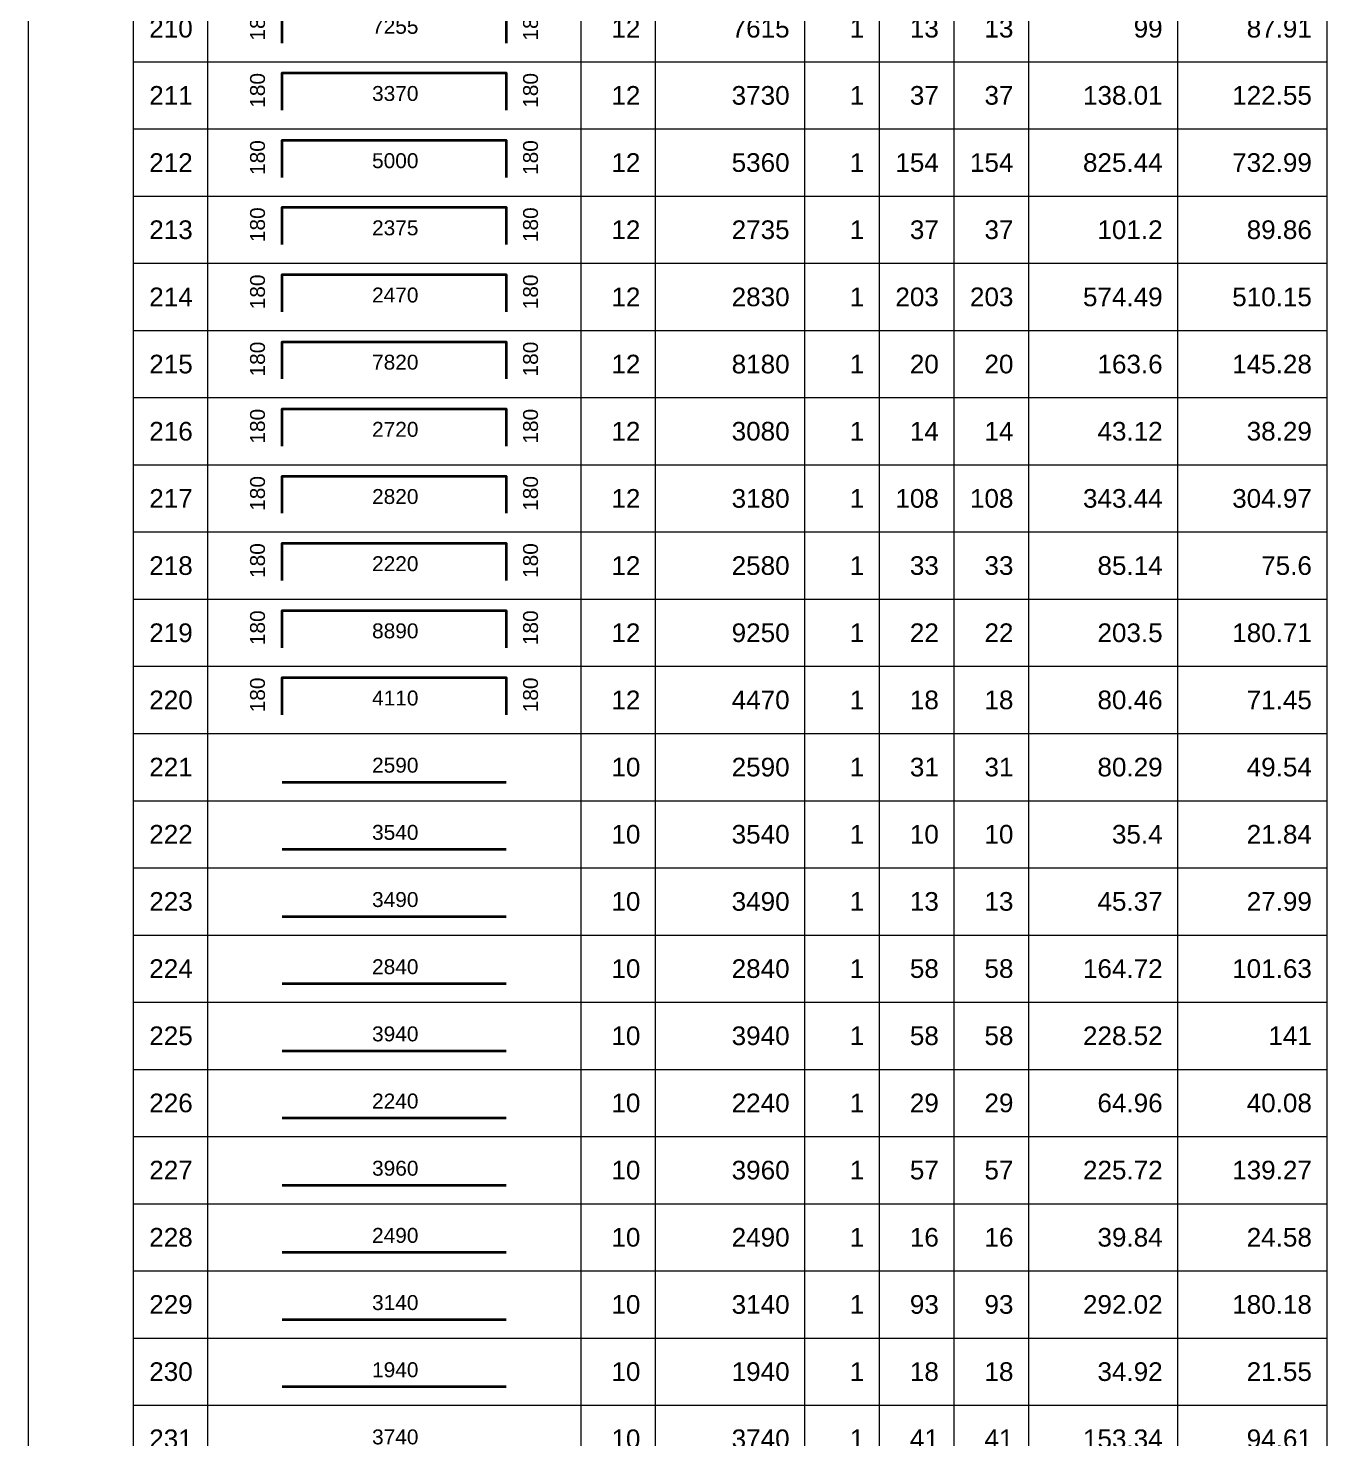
# Model space of a CAD drawing. Header units: millimetres. Extents: x -247377 to 927516, y -864259 to 155594.
# Drawn here: x 636100 to 653505, y -769309 to -750409 of the extents above; entities that cross this region are included whole.
import ezdxf
from ezdxf.enums import TextEntityAlignment as Align

# ---------------------------------------------------------------- set-up
doc = ezdxf.new("R2010")
doc.units = ezdxf.units.MM
doc.header["$MEASUREMENT"] = 0
for name, color, linetype, lineweight in [('NDC_FRAME', 7, 'Continuous', 20), ('NDC_S_REBAR', 4, 'Continuous', 35), ('NDC_S_VN TEXT', 7, 'Continuous', 20), ('NDC_Table', 3, 'Continuous', 20)]:
    doc.layers.add(name, color=color, linetype=linetype, lineweight=lineweight)
doc.styles.add('ARIAL', font='arial.ttf', dxfattribs={"width": 0.8})

# ---------------------------------------------------------------- blocks, each defined once
blk = doc.blocks.new('dang04')
at = {"layer": 'NDC_S_REBAR'}
blk.add_lwpolyline([(3405, -650), (3405, -150), (6405, -150), (6405, -650)], dxfattribs=at)
at = {"layer": 'NDC_Table'}
for p, q in [((0, 0), (0, -900)), ((1405, 0), (1405, -900)), ((2405, 0), (2405, -900)), ((7405, 0), (7405, -900)), ((8405, 0), (8405, -900)), ((10405, 0), (10405, -900)), ((11405, 0), (11405, -900)), ((12405, 0), (12405, -900)), ((13405, 0), (13405, -900)), ((15405, 0), (15405, -900)), ((17405, 0), (17405, -900)), ((1405, -900), (17405, -900))]:
    blk.add_line(p, q, dxfattribs=at)
at = {"layer": 'NDC_S_VN TEXT', "style": 'ARIAL'}
for p in [(3073, -150), (6733, -150)]:
    blk.add_attdef('D03', text='', height=200, rotation=90, dxfattribs=at).set_placement(p, align=Align.MIDDLE_RIGHT)
for p in [(2205, -450), (8205, -450), (10205, -450), (11205, -450), (12205, -450), (13205, -450), (15205, -450), (17205, -450)]:
    blk.add_attdef('D03', text='', height=250, dxfattribs=at).set_placement(p, align=Align.MIDDLE_RIGHT)
blk.add_attdef('D03', text='', height=200, dxfattribs=at).set_placement((4920, -425), align=Align.MIDDLE_CENTER)
blk = doc.blocks.new('dang01')
at = {"layer": 'NDC_S_REBAR'}
blk.add_line((3405, -650), (6405, -650), dxfattribs=at)
at = {"layer": 'NDC_Table'}
for p, q in [((0, 0), (0, -900)), ((1405, 0), (1405, -900)), ((2405, 0), (2405, -900)), ((7405, 0), (7405, -900)), ((8405, 0), (8405, -900)), ((10405, 0), (10405, -900)), ((11405, 0), (11405, -900)), ((12405, 0), (12405, -900)), ((13405, 0), (13405, -900)), ((15405, 0), (15405, -900)), ((17405, 0), (17405, -900)), ((1405, -900), (17405, -900))]:
    blk.add_line(p, q, dxfattribs=at)
at = {"layer": 'NDC_S_VN TEXT', "style": 'ARIAL'}
for p in [(2205, -450), (8205, -450), (10205, -450), (11205, -450), (12205, -450), (13205, -450), (15205, -450), (17205, -450)]:
    blk.add_attdef('D03', text='', height=250, dxfattribs=at).set_placement(p, align=Align.MIDDLE_RIGHT)
blk.add_attdef('00000000', text='', height=200, dxfattribs=at).set_placement((4920, -425), align=Align.MIDDLE_CENTER)

msp = doc.modelspace()

# ---------------------------------------------------------------- block references
at = {"layer": 'NDC_FRAME'}
ref = msp.add_blockref('dang04', (636100.2, -749959.1), dxfattribs=at)
ref.add_attrib('D03', '210', dxfattribs={"layer": 'NDC_S_VN TEXT', "height": 250, "style": 'ARIAL'}).set_placement((638305.5, -750409.1), align=Align.MIDDLE_RIGHT)
ref.add_attrib('D03', '180', dxfattribs={"layer": 'NDC_S_VN TEXT', "height": 200, "rotation": 90, "style": 'ARIAL'}).set_placement((639173.5, -750109.1), align=Align.MIDDLE_RIGHT)
ref.add_attrib('D03', '7255', dxfattribs={"layer": 'NDC_S_VN TEXT', "height": 200, "style": 'ARIAL'}).set_placement((641019.8, -750383.8), align=Align.MIDDLE_CENTER)
ref.add_attrib('D03', '180', dxfattribs={"layer": 'NDC_S_VN TEXT', "height": 200, "rotation": 90, "style": 'ARIAL'}).set_placement((642832.7, -750109.1), align=Align.MIDDLE_RIGHT)
ref.add_attrib('D03', '12', dxfattribs={"layer": 'NDC_S_VN TEXT', "height": 250, "style": 'ARIAL'}).set_placement((644305.5, -750409.1), align=Align.MIDDLE_RIGHT)
ref.add_attrib('D03', '7615', dxfattribs={"layer": 'NDC_S_VN TEXT', "height": 250, "style": 'ARIAL'}).set_placement((646305.5, -750409.1), align=Align.MIDDLE_RIGHT)
ref.add_attrib('D03', '1', dxfattribs={"layer": 'NDC_S_VN TEXT', "height": 250, "style": 'ARIAL'}).set_placement((647305.5, -750409.1), align=Align.MIDDLE_RIGHT)
ref.add_attrib('D03', '13', dxfattribs={"layer": 'NDC_S_VN TEXT', "height": 250, "style": 'ARIAL'}).set_placement((648305.5, -750409.1), align=Align.MIDDLE_RIGHT)
ref.add_attrib('D03', '13', dxfattribs={"layer": 'NDC_S_VN TEXT', "height": 250, "style": 'ARIAL'}).set_placement((649305.5, -750408.8), align=Align.MIDDLE_RIGHT)
ref.add_attrib('D03', '99', dxfattribs={"layer": 'NDC_S_VN TEXT', "height": 250, "style": 'ARIAL'}).set_placement((651305.5, -750409.1), align=Align.MIDDLE_RIGHT)
ref.add_attrib('D03', '87.91', dxfattribs={"layer": 'NDC_S_VN TEXT', "height": 250, "style": 'ARIAL'}).set_placement((653305.5, -750409.1), align=Align.MIDDLE_RIGHT)
ref = msp.add_blockref('dang04', (636100.2, -750859.1), dxfattribs=at)
ref.add_attrib('D03', '211', dxfattribs={"layer": 'NDC_S_VN TEXT', "height": 250, "style": 'ARIAL'}).set_placement((638305.5, -751309.1), align=Align.MIDDLE_RIGHT)
ref.add_attrib('D03', '180', dxfattribs={"layer": 'NDC_S_VN TEXT', "height": 200, "rotation": 90, "style": 'ARIAL'}).set_placement((639173.5, -751009.1), align=Align.MIDDLE_RIGHT)
ref.add_attrib('D03', '3370', dxfattribs={"layer": 'NDC_S_VN TEXT', "height": 200, "style": 'ARIAL'}).set_placement((641019.8, -751283.8), align=Align.MIDDLE_CENTER)
ref.add_attrib('D03', '180', dxfattribs={"layer": 'NDC_S_VN TEXT', "height": 200, "rotation": 90, "style": 'ARIAL'}).set_placement((642832.7, -751009.1), align=Align.MIDDLE_RIGHT)
ref.add_attrib('D03', '12', dxfattribs={"layer": 'NDC_S_VN TEXT', "height": 250, "style": 'ARIAL'}).set_placement((644305.5, -751309.1), align=Align.MIDDLE_RIGHT)
ref.add_attrib('D03', '3730', dxfattribs={"layer": 'NDC_S_VN TEXT', "height": 250, "style": 'ARIAL'}).set_placement((646305.5, -751309.1), align=Align.MIDDLE_RIGHT)
ref.add_attrib('D03', '1', dxfattribs={"layer": 'NDC_S_VN TEXT', "height": 250, "style": 'ARIAL'}).set_placement((647305.5, -751309.1), align=Align.MIDDLE_RIGHT)
ref.add_attrib('D03', '37', dxfattribs={"layer": 'NDC_S_VN TEXT', "height": 250, "style": 'ARIAL'}).set_placement((648305.5, -751309.1), align=Align.MIDDLE_RIGHT)
ref.add_attrib('D03', '37', dxfattribs={"layer": 'NDC_S_VN TEXT', "height": 250, "style": 'ARIAL'}).set_placement((649305.5, -751308.8), align=Align.MIDDLE_RIGHT)
ref.add_attrib('D03', '138.01', dxfattribs={"layer": 'NDC_S_VN TEXT', "height": 250, "style": 'ARIAL'}).set_placement((651305.5, -751309.1), align=Align.MIDDLE_RIGHT)
ref.add_attrib('D03', '122.55', dxfattribs={"layer": 'NDC_S_VN TEXT', "height": 250, "style": 'ARIAL'}).set_placement((653305.5, -751309.1), align=Align.MIDDLE_RIGHT)
ref = msp.add_blockref('dang04', (636100.2, -751759.1), dxfattribs=at)
ref.add_attrib('D03', '212', dxfattribs={"layer": 'NDC_S_VN TEXT', "height": 250, "style": 'ARIAL'}).set_placement((638305.5, -752209.1), align=Align.MIDDLE_RIGHT)
ref.add_attrib('D03', '180', dxfattribs={"layer": 'NDC_S_VN TEXT', "height": 200, "rotation": 90, "style": 'ARIAL'}).set_placement((639173.5, -751909.1), align=Align.MIDDLE_RIGHT)
ref.add_attrib('D03', '5000', dxfattribs={"layer": 'NDC_S_VN TEXT', "height": 200, "style": 'ARIAL'}).set_placement((641019.8, -752183.8), align=Align.MIDDLE_CENTER)
ref.add_attrib('D03', '180', dxfattribs={"layer": 'NDC_S_VN TEXT', "height": 200, "rotation": 90, "style": 'ARIAL'}).set_placement((642832.7, -751909.1), align=Align.MIDDLE_RIGHT)
ref.add_attrib('D03', '12', dxfattribs={"layer": 'NDC_S_VN TEXT', "height": 250, "style": 'ARIAL'}).set_placement((644305.5, -752209.1), align=Align.MIDDLE_RIGHT)
ref.add_attrib('D03', '5360', dxfattribs={"layer": 'NDC_S_VN TEXT', "height": 250, "style": 'ARIAL'}).set_placement((646305.5, -752209.1), align=Align.MIDDLE_RIGHT)
ref.add_attrib('D03', '1', dxfattribs={"layer": 'NDC_S_VN TEXT', "height": 250, "style": 'ARIAL'}).set_placement((647305.5, -752209.1), align=Align.MIDDLE_RIGHT)
ref.add_attrib('D03', '154', dxfattribs={"layer": 'NDC_S_VN TEXT', "height": 250, "style": 'ARIAL'}).set_placement((648305.5, -752209.1), align=Align.MIDDLE_RIGHT)
ref.add_attrib('D03', '154', dxfattribs={"layer": 'NDC_S_VN TEXT', "height": 250, "style": 'ARIAL'}).set_placement((649305.5, -752208.8), align=Align.MIDDLE_RIGHT)
ref.add_attrib('D03', '825.44', dxfattribs={"layer": 'NDC_S_VN TEXT', "height": 250, "style": 'ARIAL'}).set_placement((651305.5, -752209.1), align=Align.MIDDLE_RIGHT)
ref.add_attrib('D03', '732.99', dxfattribs={"layer": 'NDC_S_VN TEXT', "height": 250, "style": 'ARIAL'}).set_placement((653305.5, -752209.1), align=Align.MIDDLE_RIGHT)
ref = msp.add_blockref('dang04', (636100.2, -752659.1), dxfattribs=at)
ref.add_attrib('D03', '213', dxfattribs={"layer": 'NDC_S_VN TEXT', "height": 250, "style": 'ARIAL'}).set_placement((638305.5, -753109.1), align=Align.MIDDLE_RIGHT)
ref.add_attrib('D03', '180', dxfattribs={"layer": 'NDC_S_VN TEXT', "height": 200, "rotation": 90, "style": 'ARIAL'}).set_placement((639173.5, -752809.1), align=Align.MIDDLE_RIGHT)
ref.add_attrib('D03', '2375', dxfattribs={"layer": 'NDC_S_VN TEXT', "height": 200, "style": 'ARIAL'}).set_placement((641019.8, -753083.8), align=Align.MIDDLE_CENTER)
ref.add_attrib('D03', '180', dxfattribs={"layer": 'NDC_S_VN TEXT', "height": 200, "rotation": 90, "style": 'ARIAL'}).set_placement((642832.7, -752809.1), align=Align.MIDDLE_RIGHT)
ref.add_attrib('D03', '12', dxfattribs={"layer": 'NDC_S_VN TEXT', "height": 250, "style": 'ARIAL'}).set_placement((644305.5, -753109.1), align=Align.MIDDLE_RIGHT)
ref.add_attrib('D03', '2735', dxfattribs={"layer": 'NDC_S_VN TEXT', "height": 250, "style": 'ARIAL'}).set_placement((646305.5, -753109.1), align=Align.MIDDLE_RIGHT)
ref.add_attrib('D03', '1', dxfattribs={"layer": 'NDC_S_VN TEXT', "height": 250, "style": 'ARIAL'}).set_placement((647305.5, -753109.1), align=Align.MIDDLE_RIGHT)
ref.add_attrib('D03', '37', dxfattribs={"layer": 'NDC_S_VN TEXT', "height": 250, "style": 'ARIAL'}).set_placement((648305.5, -753109.1), align=Align.MIDDLE_RIGHT)
ref.add_attrib('D03', '37', dxfattribs={"layer": 'NDC_S_VN TEXT', "height": 250, "style": 'ARIAL'}).set_placement((649305.5, -753108.8), align=Align.MIDDLE_RIGHT)
ref.add_attrib('D03', '101.2', dxfattribs={"layer": 'NDC_S_VN TEXT', "height": 250, "style": 'ARIAL'}).set_placement((651305.5, -753109.1), align=Align.MIDDLE_RIGHT)
ref.add_attrib('D03', '89.86', dxfattribs={"layer": 'NDC_S_VN TEXT', "height": 250, "style": 'ARIAL'}).set_placement((653305.5, -753109.1), align=Align.MIDDLE_RIGHT)
ref = msp.add_blockref('dang04', (636100.2, -753559.1), dxfattribs=at)
ref.add_attrib('D03', '214', dxfattribs={"layer": 'NDC_S_VN TEXT', "height": 250, "style": 'ARIAL'}).set_placement((638305.5, -754009.1), align=Align.MIDDLE_RIGHT)
ref.add_attrib('D03', '180', dxfattribs={"layer": 'NDC_S_VN TEXT', "height": 200, "rotation": 90, "style": 'ARIAL'}).set_placement((639173.5, -753709.1), align=Align.MIDDLE_RIGHT)
ref.add_attrib('D03', '2470', dxfattribs={"layer": 'NDC_S_VN TEXT', "height": 200, "style": 'ARIAL'}).set_placement((641019.8, -753983.8), align=Align.MIDDLE_CENTER)
ref.add_attrib('D03', '180', dxfattribs={"layer": 'NDC_S_VN TEXT', "height": 200, "rotation": 90, "style": 'ARIAL'}).set_placement((642832.7, -753709.1), align=Align.MIDDLE_RIGHT)
ref.add_attrib('D03', '12', dxfattribs={"layer": 'NDC_S_VN TEXT', "height": 250, "style": 'ARIAL'}).set_placement((644305.5, -754009.1), align=Align.MIDDLE_RIGHT)
ref.add_attrib('D03', '2830', dxfattribs={"layer": 'NDC_S_VN TEXT', "height": 250, "style": 'ARIAL'}).set_placement((646305.5, -754009.1), align=Align.MIDDLE_RIGHT)
ref.add_attrib('D03', '1', dxfattribs={"layer": 'NDC_S_VN TEXT', "height": 250, "style": 'ARIAL'}).set_placement((647305.5, -754009.1), align=Align.MIDDLE_RIGHT)
ref.add_attrib('D03', '203', dxfattribs={"layer": 'NDC_S_VN TEXT', "height": 250, "style": 'ARIAL'}).set_placement((648305.5, -754009.1), align=Align.MIDDLE_RIGHT)
ref.add_attrib('D03', '203', dxfattribs={"layer": 'NDC_S_VN TEXT', "height": 250, "style": 'ARIAL'}).set_placement((649305.5, -754008.8), align=Align.MIDDLE_RIGHT)
ref.add_attrib('D03', '574.49', dxfattribs={"layer": 'NDC_S_VN TEXT', "height": 250, "style": 'ARIAL'}).set_placement((651305.5, -754009.1), align=Align.MIDDLE_RIGHT)
ref.add_attrib('D03', '510.15', dxfattribs={"layer": 'NDC_S_VN TEXT', "height": 250, "style": 'ARIAL'}).set_placement((653305.5, -754009.1), align=Align.MIDDLE_RIGHT)
ref = msp.add_blockref('dang04', (636100.2, -754459.1), dxfattribs=at)
ref.add_attrib('D03', '215', dxfattribs={"layer": 'NDC_S_VN TEXT', "height": 250, "style": 'ARIAL'}).set_placement((638305.5, -754909.1), align=Align.MIDDLE_RIGHT)
ref.add_attrib('D03', '180', dxfattribs={"layer": 'NDC_S_VN TEXT', "height": 200, "rotation": 90, "style": 'ARIAL'}).set_placement((639173.5, -754609.1), align=Align.MIDDLE_RIGHT)
ref.add_attrib('D03', '7820', dxfattribs={"layer": 'NDC_S_VN TEXT', "height": 200, "style": 'ARIAL'}).set_placement((641019.8, -754883.8), align=Align.MIDDLE_CENTER)
ref.add_attrib('D03', '180', dxfattribs={"layer": 'NDC_S_VN TEXT', "height": 200, "rotation": 90, "style": 'ARIAL'}).set_placement((642832.7, -754609.1), align=Align.MIDDLE_RIGHT)
ref.add_attrib('D03', '12', dxfattribs={"layer": 'NDC_S_VN TEXT', "height": 250, "style": 'ARIAL'}).set_placement((644305.5, -754909.1), align=Align.MIDDLE_RIGHT)
ref.add_attrib('D03', '8180', dxfattribs={"layer": 'NDC_S_VN TEXT', "height": 250, "style": 'ARIAL'}).set_placement((646305.5, -754909.1), align=Align.MIDDLE_RIGHT)
ref.add_attrib('D03', '1', dxfattribs={"layer": 'NDC_S_VN TEXT', "height": 250, "style": 'ARIAL'}).set_placement((647305.5, -754909.1), align=Align.MIDDLE_RIGHT)
ref.add_attrib('D03', '20', dxfattribs={"layer": 'NDC_S_VN TEXT', "height": 250, "style": 'ARIAL'}).set_placement((648305.5, -754909.1), align=Align.MIDDLE_RIGHT)
ref.add_attrib('D03', '20', dxfattribs={"layer": 'NDC_S_VN TEXT', "height": 250, "style": 'ARIAL'}).set_placement((649305.5, -754908.8), align=Align.MIDDLE_RIGHT)
ref.add_attrib('D03', '163.6', dxfattribs={"layer": 'NDC_S_VN TEXT', "height": 250, "style": 'ARIAL'}).set_placement((651305.5, -754909.1), align=Align.MIDDLE_RIGHT)
ref.add_attrib('D03', '145.28', dxfattribs={"layer": 'NDC_S_VN TEXT', "height": 250, "style": 'ARIAL'}).set_placement((653305.5, -754909.1), align=Align.MIDDLE_RIGHT)
ref = msp.add_blockref('dang04', (636100.2, -755359.1), dxfattribs=at)
ref.add_attrib('D03', '216', dxfattribs={"layer": 'NDC_S_VN TEXT', "height": 250, "style": 'ARIAL'}).set_placement((638305.5, -755809.1), align=Align.MIDDLE_RIGHT)
ref.add_attrib('D03', '180', dxfattribs={"layer": 'NDC_S_VN TEXT', "height": 200, "rotation": 90, "style": 'ARIAL'}).set_placement((639173.5, -755509.1), align=Align.MIDDLE_RIGHT)
ref.add_attrib('D03', '2720', dxfattribs={"layer": 'NDC_S_VN TEXT', "height": 200, "style": 'ARIAL'}).set_placement((641019.8, -755783.8), align=Align.MIDDLE_CENTER)
ref.add_attrib('D03', '180', dxfattribs={"layer": 'NDC_S_VN TEXT', "height": 200, "rotation": 90, "style": 'ARIAL'}).set_placement((642832.7, -755509.1), align=Align.MIDDLE_RIGHT)
ref.add_attrib('D03', '12', dxfattribs={"layer": 'NDC_S_VN TEXT', "height": 250, "style": 'ARIAL'}).set_placement((644305.5, -755809.1), align=Align.MIDDLE_RIGHT)
ref.add_attrib('D03', '3080', dxfattribs={"layer": 'NDC_S_VN TEXT', "height": 250, "style": 'ARIAL'}).set_placement((646305.5, -755809.1), align=Align.MIDDLE_RIGHT)
ref.add_attrib('D03', '1', dxfattribs={"layer": 'NDC_S_VN TEXT', "height": 250, "style": 'ARIAL'}).set_placement((647305.5, -755809.1), align=Align.MIDDLE_RIGHT)
ref.add_attrib('D03', '14', dxfattribs={"layer": 'NDC_S_VN TEXT', "height": 250, "style": 'ARIAL'}).set_placement((648305.5, -755809.1), align=Align.MIDDLE_RIGHT)
ref.add_attrib('D03', '14', dxfattribs={"layer": 'NDC_S_VN TEXT', "height": 250, "style": 'ARIAL'}).set_placement((649305.5, -755808.8), align=Align.MIDDLE_RIGHT)
ref.add_attrib('D03', '43.12', dxfattribs={"layer": 'NDC_S_VN TEXT', "height": 250, "style": 'ARIAL'}).set_placement((651305.5, -755809.1), align=Align.MIDDLE_RIGHT)
ref.add_attrib('D03', '38.29', dxfattribs={"layer": 'NDC_S_VN TEXT', "height": 250, "style": 'ARIAL'}).set_placement((653305.5, -755809.1), align=Align.MIDDLE_RIGHT)
ref = msp.add_blockref('dang04', (636100.2, -756259.1), dxfattribs=at)
ref.add_attrib('D03', '217', dxfattribs={"layer": 'NDC_S_VN TEXT', "height": 250, "style": 'ARIAL'}).set_placement((638305.5, -756709.1), align=Align.MIDDLE_RIGHT)
ref.add_attrib('D03', '180', dxfattribs={"layer": 'NDC_S_VN TEXT', "height": 200, "rotation": 90, "style": 'ARIAL'}).set_placement((639173.5, -756409.1), align=Align.MIDDLE_RIGHT)
ref.add_attrib('D03', '2820', dxfattribs={"layer": 'NDC_S_VN TEXT', "height": 200, "style": 'ARIAL'}).set_placement((641019.8, -756683.8), align=Align.MIDDLE_CENTER)
ref.add_attrib('D03', '180', dxfattribs={"layer": 'NDC_S_VN TEXT', "height": 200, "rotation": 90, "style": 'ARIAL'}).set_placement((642832.7, -756409.1), align=Align.MIDDLE_RIGHT)
ref.add_attrib('D03', '12', dxfattribs={"layer": 'NDC_S_VN TEXT', "height": 250, "style": 'ARIAL'}).set_placement((644305.5, -756709.1), align=Align.MIDDLE_RIGHT)
ref.add_attrib('D03', '3180', dxfattribs={"layer": 'NDC_S_VN TEXT', "height": 250, "style": 'ARIAL'}).set_placement((646305.5, -756709.1), align=Align.MIDDLE_RIGHT)
ref.add_attrib('D03', '1', dxfattribs={"layer": 'NDC_S_VN TEXT', "height": 250, "style": 'ARIAL'}).set_placement((647305.5, -756709.1), align=Align.MIDDLE_RIGHT)
ref.add_attrib('D03', '108', dxfattribs={"layer": 'NDC_S_VN TEXT', "height": 250, "style": 'ARIAL'}).set_placement((648305.5, -756709.1), align=Align.MIDDLE_RIGHT)
ref.add_attrib('D03', '108', dxfattribs={"layer": 'NDC_S_VN TEXT', "height": 250, "style": 'ARIAL'}).set_placement((649305.5, -756708.8), align=Align.MIDDLE_RIGHT)
ref.add_attrib('D03', '343.44', dxfattribs={"layer": 'NDC_S_VN TEXT', "height": 250, "style": 'ARIAL'}).set_placement((651305.5, -756709.1), align=Align.MIDDLE_RIGHT)
ref.add_attrib('D03', '304.97', dxfattribs={"layer": 'NDC_S_VN TEXT', "height": 250, "style": 'ARIAL'}).set_placement((653305.5, -756709.1), align=Align.MIDDLE_RIGHT)
ref = msp.add_blockref('dang04', (636100.2, -757159.1), dxfattribs=at)
ref.add_attrib('D03', '218', dxfattribs={"layer": 'NDC_S_VN TEXT', "height": 250, "style": 'ARIAL'}).set_placement((638305.5, -757609.1), align=Align.MIDDLE_RIGHT)
ref.add_attrib('D03', '180', dxfattribs={"layer": 'NDC_S_VN TEXT', "height": 200, "rotation": 90, "style": 'ARIAL'}).set_placement((639173.5, -757309.1), align=Align.MIDDLE_RIGHT)
ref.add_attrib('D03', '2220', dxfattribs={"layer": 'NDC_S_VN TEXT', "height": 200, "style": 'ARIAL'}).set_placement((641019.8, -757583.8), align=Align.MIDDLE_CENTER)
ref.add_attrib('D03', '180', dxfattribs={"layer": 'NDC_S_VN TEXT', "height": 200, "rotation": 90, "style": 'ARIAL'}).set_placement((642832.7, -757309.1), align=Align.MIDDLE_RIGHT)
ref.add_attrib('D03', '12', dxfattribs={"layer": 'NDC_S_VN TEXT', "height": 250, "style": 'ARIAL'}).set_placement((644305.5, -757609.1), align=Align.MIDDLE_RIGHT)
ref.add_attrib('D03', '2580', dxfattribs={"layer": 'NDC_S_VN TEXT', "height": 250, "style": 'ARIAL'}).set_placement((646305.5, -757609.1), align=Align.MIDDLE_RIGHT)
ref.add_attrib('D03', '1', dxfattribs={"layer": 'NDC_S_VN TEXT', "height": 250, "style": 'ARIAL'}).set_placement((647305.5, -757609.1), align=Align.MIDDLE_RIGHT)
ref.add_attrib('D03', '33', dxfattribs={"layer": 'NDC_S_VN TEXT', "height": 250, "style": 'ARIAL'}).set_placement((648305.5, -757609.1), align=Align.MIDDLE_RIGHT)
ref.add_attrib('D03', '33', dxfattribs={"layer": 'NDC_S_VN TEXT', "height": 250, "style": 'ARIAL'}).set_placement((649305.5, -757608.8), align=Align.MIDDLE_RIGHT)
ref.add_attrib('D03', '85.14', dxfattribs={"layer": 'NDC_S_VN TEXT', "height": 250, "style": 'ARIAL'}).set_placement((651305.5, -757609.1), align=Align.MIDDLE_RIGHT)
ref.add_attrib('D03', '75.6', dxfattribs={"layer": 'NDC_S_VN TEXT', "height": 250, "style": 'ARIAL'}).set_placement((653305.5, -757609.1), align=Align.MIDDLE_RIGHT)
ref = msp.add_blockref('dang04', (636100.2, -758059.1), dxfattribs=at)
ref.add_attrib('D03', '219', dxfattribs={"layer": 'NDC_S_VN TEXT', "height": 250, "style": 'ARIAL'}).set_placement((638305.5, -758509.1), align=Align.MIDDLE_RIGHT)
ref.add_attrib('D03', '180', dxfattribs={"layer": 'NDC_S_VN TEXT', "height": 200, "rotation": 90, "style": 'ARIAL'}).set_placement((639173.5, -758209.1), align=Align.MIDDLE_RIGHT)
ref.add_attrib('D03', '8890', dxfattribs={"layer": 'NDC_S_VN TEXT', "height": 200, "style": 'ARIAL'}).set_placement((641019.8, -758483.8), align=Align.MIDDLE_CENTER)
ref.add_attrib('D03', '180', dxfattribs={"layer": 'NDC_S_VN TEXT', "height": 200, "rotation": 90, "style": 'ARIAL'}).set_placement((642832.7, -758209.1), align=Align.MIDDLE_RIGHT)
ref.add_attrib('D03', '12', dxfattribs={"layer": 'NDC_S_VN TEXT', "height": 250, "style": 'ARIAL'}).set_placement((644305.5, -758509.1), align=Align.MIDDLE_RIGHT)
ref.add_attrib('D03', '9250', dxfattribs={"layer": 'NDC_S_VN TEXT', "height": 250, "style": 'ARIAL'}).set_placement((646305.5, -758509.1), align=Align.MIDDLE_RIGHT)
ref.add_attrib('D03', '1', dxfattribs={"layer": 'NDC_S_VN TEXT', "height": 250, "style": 'ARIAL'}).set_placement((647305.5, -758509.1), align=Align.MIDDLE_RIGHT)
ref.add_attrib('D03', '22', dxfattribs={"layer": 'NDC_S_VN TEXT', "height": 250, "style": 'ARIAL'}).set_placement((648305.5, -758509.1), align=Align.MIDDLE_RIGHT)
ref.add_attrib('D03', '22', dxfattribs={"layer": 'NDC_S_VN TEXT', "height": 250, "style": 'ARIAL'}).set_placement((649305.5, -758508.8), align=Align.MIDDLE_RIGHT)
ref.add_attrib('D03', '203.5', dxfattribs={"layer": 'NDC_S_VN TEXT', "height": 250, "style": 'ARIAL'}).set_placement((651305.5, -758509.1), align=Align.MIDDLE_RIGHT)
ref.add_attrib('D03', '180.71', dxfattribs={"layer": 'NDC_S_VN TEXT', "height": 250, "style": 'ARIAL'}).set_placement((653305.5, -758509.1), align=Align.MIDDLE_RIGHT)
ref = msp.add_blockref('dang04', (636100.2, -758959.1), dxfattribs=at)
ref.add_attrib('D03', '220', dxfattribs={"layer": 'NDC_S_VN TEXT', "height": 250, "style": 'ARIAL'}).set_placement((638305.5, -759409.1), align=Align.MIDDLE_RIGHT)
ref.add_attrib('D03', '180', dxfattribs={"layer": 'NDC_S_VN TEXT', "height": 200, "rotation": 90, "style": 'ARIAL'}).set_placement((639173.5, -759109.1), align=Align.MIDDLE_RIGHT)
ref.add_attrib('D03', '4110', dxfattribs={"layer": 'NDC_S_VN TEXT', "height": 200, "style": 'ARIAL'}).set_placement((641019.8, -759383.8), align=Align.MIDDLE_CENTER)
ref.add_attrib('D03', '180', dxfattribs={"layer": 'NDC_S_VN TEXT', "height": 200, "rotation": 90, "style": 'ARIAL'}).set_placement((642832.7, -759109.1), align=Align.MIDDLE_RIGHT)
ref.add_attrib('D03', '12', dxfattribs={"layer": 'NDC_S_VN TEXT', "height": 250, "style": 'ARIAL'}).set_placement((644305.5, -759409.1), align=Align.MIDDLE_RIGHT)
ref.add_attrib('D03', '4470', dxfattribs={"layer": 'NDC_S_VN TEXT', "height": 250, "style": 'ARIAL'}).set_placement((646305.5, -759409.1), align=Align.MIDDLE_RIGHT)
ref.add_attrib('D03', '1', dxfattribs={"layer": 'NDC_S_VN TEXT', "height": 250, "style": 'ARIAL'}).set_placement((647305.5, -759409.1), align=Align.MIDDLE_RIGHT)
ref.add_attrib('D03', '18', dxfattribs={"layer": 'NDC_S_VN TEXT', "height": 250, "style": 'ARIAL'}).set_placement((648305.5, -759409.1), align=Align.MIDDLE_RIGHT)
ref.add_attrib('D03', '18', dxfattribs={"layer": 'NDC_S_VN TEXT', "height": 250, "style": 'ARIAL'}).set_placement((649305.5, -759408.8), align=Align.MIDDLE_RIGHT)
ref.add_attrib('D03', '80.46', dxfattribs={"layer": 'NDC_S_VN TEXT', "height": 250, "style": 'ARIAL'}).set_placement((651305.5, -759409.1), align=Align.MIDDLE_RIGHT)
ref.add_attrib('D03', '71.45', dxfattribs={"layer": 'NDC_S_VN TEXT', "height": 250, "style": 'ARIAL'}).set_placement((653305.5, -759409.1), align=Align.MIDDLE_RIGHT)
ref = msp.add_blockref('dang01', (636100.2, -759859.1), dxfattribs=at)
ref.add_attrib('D03', '221', dxfattribs={"layer": 'NDC_S_VN TEXT', "height": 250, "style": 'ARIAL'}).set_placement((638305.5, -760309.1), align=Align.MIDDLE_RIGHT)
ref.add_attrib('00000000', '2590', dxfattribs={"layer": 'NDC_S_VN TEXT', "height": 200, "style": 'ARIAL'}).set_placement((641019.8, -760283.8), align=Align.MIDDLE_CENTER)
ref.add_attrib('D03', '10', dxfattribs={"layer": 'NDC_S_VN TEXT', "height": 250, "style": 'ARIAL'}).set_placement((644305.5, -760309.1), align=Align.MIDDLE_RIGHT)
ref.add_attrib('D03', '2590', dxfattribs={"layer": 'NDC_S_VN TEXT', "height": 250, "style": 'ARIAL'}).set_placement((646305.5, -760309.1), align=Align.MIDDLE_RIGHT)
ref.add_attrib('D03', '1', dxfattribs={"layer": 'NDC_S_VN TEXT', "height": 250, "style": 'ARIAL'}).set_placement((647305.5, -760309.1), align=Align.MIDDLE_RIGHT)
ref.add_attrib('D03', '31', dxfattribs={"layer": 'NDC_S_VN TEXT', "height": 250, "style": 'ARIAL'}).set_placement((648305.5, -760309.1), align=Align.MIDDLE_RIGHT)
ref.add_attrib('D03', '31', dxfattribs={"layer": 'NDC_S_VN TEXT', "height": 250, "style": 'ARIAL'}).set_placement((649305.5, -760308.8), align=Align.MIDDLE_RIGHT)
ref.add_attrib('D03', '80.29', dxfattribs={"layer": 'NDC_S_VN TEXT', "height": 250, "style": 'ARIAL'}).set_placement((651305.5, -760309.1), align=Align.MIDDLE_RIGHT)
ref.add_attrib('D03', '49.54', dxfattribs={"layer": 'NDC_S_VN TEXT', "height": 250, "style": 'ARIAL'}).set_placement((653305.5, -760309.1), align=Align.MIDDLE_RIGHT)
ref = msp.add_blockref('dang01', (636100.2, -760759.1), dxfattribs=at)
ref.add_attrib('D03', '222', dxfattribs={"layer": 'NDC_S_VN TEXT', "height": 250, "style": 'ARIAL'}).set_placement((638305.5, -761209.1), align=Align.MIDDLE_RIGHT)
ref.add_attrib('00000000', '3540', dxfattribs={"layer": 'NDC_S_VN TEXT', "height": 200, "style": 'ARIAL'}).set_placement((641019.8, -761183.8), align=Align.MIDDLE_CENTER)
ref.add_attrib('D03', '10', dxfattribs={"layer": 'NDC_S_VN TEXT', "height": 250, "style": 'ARIAL'}).set_placement((644305.5, -761209.1), align=Align.MIDDLE_RIGHT)
ref.add_attrib('D03', '3540', dxfattribs={"layer": 'NDC_S_VN TEXT', "height": 250, "style": 'ARIAL'}).set_placement((646305.5, -761209.1), align=Align.MIDDLE_RIGHT)
ref.add_attrib('D03', '1', dxfattribs={"layer": 'NDC_S_VN TEXT', "height": 250, "style": 'ARIAL'}).set_placement((647305.5, -761209.1), align=Align.MIDDLE_RIGHT)
ref.add_attrib('D03', '10', dxfattribs={"layer": 'NDC_S_VN TEXT', "height": 250, "style": 'ARIAL'}).set_placement((648305.5, -761209.1), align=Align.MIDDLE_RIGHT)
ref.add_attrib('D03', '10', dxfattribs={"layer": 'NDC_S_VN TEXT', "height": 250, "style": 'ARIAL'}).set_placement((649305.5, -761208.8), align=Align.MIDDLE_RIGHT)
ref.add_attrib('D03', '35.4', dxfattribs={"layer": 'NDC_S_VN TEXT', "height": 250, "style": 'ARIAL'}).set_placement((651305.5, -761209.1), align=Align.MIDDLE_RIGHT)
ref.add_attrib('D03', '21.84', dxfattribs={"layer": 'NDC_S_VN TEXT', "height": 250, "style": 'ARIAL'}).set_placement((653305.5, -761209.1), align=Align.MIDDLE_RIGHT)
ref = msp.add_blockref('dang01', (636100.2, -761659.1), dxfattribs=at)
ref.add_attrib('D03', '223', dxfattribs={"layer": 'NDC_S_VN TEXT', "height": 250, "style": 'ARIAL'}).set_placement((638305.5, -762109.1), align=Align.MIDDLE_RIGHT)
ref.add_attrib('00000000', '3490', dxfattribs={"layer": 'NDC_S_VN TEXT', "height": 200, "style": 'ARIAL'}).set_placement((641019.8, -762083.8), align=Align.MIDDLE_CENTER)
ref.add_attrib('D03', '10', dxfattribs={"layer": 'NDC_S_VN TEXT', "height": 250, "style": 'ARIAL'}).set_placement((644305.5, -762109.1), align=Align.MIDDLE_RIGHT)
ref.add_attrib('D03', '3490', dxfattribs={"layer": 'NDC_S_VN TEXT', "height": 250, "style": 'ARIAL'}).set_placement((646305.5, -762109.1), align=Align.MIDDLE_RIGHT)
ref.add_attrib('D03', '1', dxfattribs={"layer": 'NDC_S_VN TEXT', "height": 250, "style": 'ARIAL'}).set_placement((647305.5, -762109.1), align=Align.MIDDLE_RIGHT)
ref.add_attrib('D03', '13', dxfattribs={"layer": 'NDC_S_VN TEXT', "height": 250, "style": 'ARIAL'}).set_placement((648305.5, -762109.1), align=Align.MIDDLE_RIGHT)
ref.add_attrib('D03', '13', dxfattribs={"layer": 'NDC_S_VN TEXT', "height": 250, "style": 'ARIAL'}).set_placement((649305.5, -762108.8), align=Align.MIDDLE_RIGHT)
ref.add_attrib('D03', '45.37', dxfattribs={"layer": 'NDC_S_VN TEXT', "height": 250, "style": 'ARIAL'}).set_placement((651305.5, -762109.1), align=Align.MIDDLE_RIGHT)
ref.add_attrib('D03', '27.99', dxfattribs={"layer": 'NDC_S_VN TEXT', "height": 250, "style": 'ARIAL'}).set_placement((653305.5, -762109.1), align=Align.MIDDLE_RIGHT)
ref = msp.add_blockref('dang01', (636100.2, -762559.1), dxfattribs=at)
ref.add_attrib('D03', '224', dxfattribs={"layer": 'NDC_S_VN TEXT', "height": 250, "style": 'ARIAL'}).set_placement((638305.5, -763009.1), align=Align.MIDDLE_RIGHT)
ref.add_attrib('00000000', '2840', dxfattribs={"layer": 'NDC_S_VN TEXT', "height": 200, "style": 'ARIAL'}).set_placement((641019.8, -762983.8), align=Align.MIDDLE_CENTER)
ref.add_attrib('D03', '10', dxfattribs={"layer": 'NDC_S_VN TEXT', "height": 250, "style": 'ARIAL'}).set_placement((644305.5, -763009.1), align=Align.MIDDLE_RIGHT)
ref.add_attrib('D03', '2840', dxfattribs={"layer": 'NDC_S_VN TEXT', "height": 250, "style": 'ARIAL'}).set_placement((646305.5, -763009.1), align=Align.MIDDLE_RIGHT)
ref.add_attrib('D03', '1', dxfattribs={"layer": 'NDC_S_VN TEXT', "height": 250, "style": 'ARIAL'}).set_placement((647305.5, -763009.1), align=Align.MIDDLE_RIGHT)
ref.add_attrib('D03', '58', dxfattribs={"layer": 'NDC_S_VN TEXT', "height": 250, "style": 'ARIAL'}).set_placement((648305.5, -763009.1), align=Align.MIDDLE_RIGHT)
ref.add_attrib('D03', '58', dxfattribs={"layer": 'NDC_S_VN TEXT', "height": 250, "style": 'ARIAL'}).set_placement((649305.5, -763008.8), align=Align.MIDDLE_RIGHT)
ref.add_attrib('D03', '164.72', dxfattribs={"layer": 'NDC_S_VN TEXT', "height": 250, "style": 'ARIAL'}).set_placement((651305.5, -763009.1), align=Align.MIDDLE_RIGHT)
ref.add_attrib('D03', '101.63', dxfattribs={"layer": 'NDC_S_VN TEXT', "height": 250, "style": 'ARIAL'}).set_placement((653305.5, -763009.1), align=Align.MIDDLE_RIGHT)
ref = msp.add_blockref('dang01', (636100.2, -763459.1), dxfattribs=at)
ref.add_attrib('D03', '225', dxfattribs={"layer": 'NDC_S_VN TEXT', "height": 250, "style": 'ARIAL'}).set_placement((638305.5, -763909.1), align=Align.MIDDLE_RIGHT)
ref.add_attrib('00000000', '3940', dxfattribs={"layer": 'NDC_S_VN TEXT', "height": 200, "style": 'ARIAL'}).set_placement((641019.8, -763883.8), align=Align.MIDDLE_CENTER)
ref.add_attrib('D03', '10', dxfattribs={"layer": 'NDC_S_VN TEXT', "height": 250, "style": 'ARIAL'}).set_placement((644305.5, -763909.1), align=Align.MIDDLE_RIGHT)
ref.add_attrib('D03', '3940', dxfattribs={"layer": 'NDC_S_VN TEXT', "height": 250, "style": 'ARIAL'}).set_placement((646305.5, -763909.1), align=Align.MIDDLE_RIGHT)
ref.add_attrib('D03', '1', dxfattribs={"layer": 'NDC_S_VN TEXT', "height": 250, "style": 'ARIAL'}).set_placement((647305.5, -763909.1), align=Align.MIDDLE_RIGHT)
ref.add_attrib('D03', '58', dxfattribs={"layer": 'NDC_S_VN TEXT', "height": 250, "style": 'ARIAL'}).set_placement((648305.5, -763909.1), align=Align.MIDDLE_RIGHT)
ref.add_attrib('D03', '58', dxfattribs={"layer": 'NDC_S_VN TEXT', "height": 250, "style": 'ARIAL'}).set_placement((649305.5, -763908.8), align=Align.MIDDLE_RIGHT)
ref.add_attrib('D03', '228.52', dxfattribs={"layer": 'NDC_S_VN TEXT', "height": 250, "style": 'ARIAL'}).set_placement((651305.5, -763909.1), align=Align.MIDDLE_RIGHT)
ref.add_attrib('D03', '141', dxfattribs={"layer": 'NDC_S_VN TEXT', "height": 250, "style": 'ARIAL'}).set_placement((653305.5, -763909.1), align=Align.MIDDLE_RIGHT)
ref = msp.add_blockref('dang01', (636100.2, -764359.1), dxfattribs=at)
ref.add_attrib('D03', '226', dxfattribs={"layer": 'NDC_S_VN TEXT', "height": 250, "style": 'ARIAL'}).set_placement((638305.5, -764809.1), align=Align.MIDDLE_RIGHT)
ref.add_attrib('00000000', '2240', dxfattribs={"layer": 'NDC_S_VN TEXT', "height": 200, "style": 'ARIAL'}).set_placement((641019.8, -764783.8), align=Align.MIDDLE_CENTER)
ref.add_attrib('D03', '10', dxfattribs={"layer": 'NDC_S_VN TEXT', "height": 250, "style": 'ARIAL'}).set_placement((644305.5, -764809.1), align=Align.MIDDLE_RIGHT)
ref.add_attrib('D03', '2240', dxfattribs={"layer": 'NDC_S_VN TEXT', "height": 250, "style": 'ARIAL'}).set_placement((646305.5, -764809.1), align=Align.MIDDLE_RIGHT)
ref.add_attrib('D03', '1', dxfattribs={"layer": 'NDC_S_VN TEXT', "height": 250, "style": 'ARIAL'}).set_placement((647305.5, -764809.1), align=Align.MIDDLE_RIGHT)
ref.add_attrib('D03', '29', dxfattribs={"layer": 'NDC_S_VN TEXT', "height": 250, "style": 'ARIAL'}).set_placement((648305.5, -764809.1), align=Align.MIDDLE_RIGHT)
ref.add_attrib('D03', '29', dxfattribs={"layer": 'NDC_S_VN TEXT', "height": 250, "style": 'ARIAL'}).set_placement((649305.5, -764808.8), align=Align.MIDDLE_RIGHT)
ref.add_attrib('D03', '64.96', dxfattribs={"layer": 'NDC_S_VN TEXT', "height": 250, "style": 'ARIAL'}).set_placement((651305.5, -764809.1), align=Align.MIDDLE_RIGHT)
ref.add_attrib('D03', '40.08', dxfattribs={"layer": 'NDC_S_VN TEXT', "height": 250, "style": 'ARIAL'}).set_placement((653305.5, -764809.1), align=Align.MIDDLE_RIGHT)
ref = msp.add_blockref('dang01', (636100.2, -765259.1), dxfattribs=at)
ref.add_attrib('D03', '227', dxfattribs={"layer": 'NDC_S_VN TEXT', "height": 250, "style": 'ARIAL'}).set_placement((638305.5, -765709.1), align=Align.MIDDLE_RIGHT)
ref.add_attrib('00000000', '3960', dxfattribs={"layer": 'NDC_S_VN TEXT', "height": 200, "style": 'ARIAL'}).set_placement((641019.8, -765683.8), align=Align.MIDDLE_CENTER)
ref.add_attrib('D03', '10', dxfattribs={"layer": 'NDC_S_VN TEXT', "height": 250, "style": 'ARIAL'}).set_placement((644305.5, -765709.1), align=Align.MIDDLE_RIGHT)
ref.add_attrib('D03', '3960', dxfattribs={"layer": 'NDC_S_VN TEXT', "height": 250, "style": 'ARIAL'}).set_placement((646305.5, -765709.1), align=Align.MIDDLE_RIGHT)
ref.add_attrib('D03', '1', dxfattribs={"layer": 'NDC_S_VN TEXT', "height": 250, "style": 'ARIAL'}).set_placement((647305.5, -765709.1), align=Align.MIDDLE_RIGHT)
ref.add_attrib('D03', '57', dxfattribs={"layer": 'NDC_S_VN TEXT', "height": 250, "style": 'ARIAL'}).set_placement((648305.5, -765709.1), align=Align.MIDDLE_RIGHT)
ref.add_attrib('D03', '57', dxfattribs={"layer": 'NDC_S_VN TEXT', "height": 250, "style": 'ARIAL'}).set_placement((649305.5, -765708.8), align=Align.MIDDLE_RIGHT)
ref.add_attrib('D03', '225.72', dxfattribs={"layer": 'NDC_S_VN TEXT', "height": 250, "style": 'ARIAL'}).set_placement((651305.5, -765709.1), align=Align.MIDDLE_RIGHT)
ref.add_attrib('D03', '139.27', dxfattribs={"layer": 'NDC_S_VN TEXT', "height": 250, "style": 'ARIAL'}).set_placement((653305.5, -765709.1), align=Align.MIDDLE_RIGHT)
ref = msp.add_blockref('dang01', (636100.2, -766159.1), dxfattribs=at)
ref.add_attrib('D03', '228', dxfattribs={"layer": 'NDC_S_VN TEXT', "height": 250, "style": 'ARIAL'}).set_placement((638305.5, -766609.1), align=Align.MIDDLE_RIGHT)
ref.add_attrib('00000000', '2490', dxfattribs={"layer": 'NDC_S_VN TEXT', "height": 200, "style": 'ARIAL'}).set_placement((641019.8, -766583.8), align=Align.MIDDLE_CENTER)
ref.add_attrib('D03', '10', dxfattribs={"layer": 'NDC_S_VN TEXT', "height": 250, "style": 'ARIAL'}).set_placement((644305.5, -766609.1), align=Align.MIDDLE_RIGHT)
ref.add_attrib('D03', '2490', dxfattribs={"layer": 'NDC_S_VN TEXT', "height": 250, "style": 'ARIAL'}).set_placement((646305.5, -766609.1), align=Align.MIDDLE_RIGHT)
ref.add_attrib('D03', '1', dxfattribs={"layer": 'NDC_S_VN TEXT', "height": 250, "style": 'ARIAL'}).set_placement((647305.5, -766609.1), align=Align.MIDDLE_RIGHT)
ref.add_attrib('D03', '16', dxfattribs={"layer": 'NDC_S_VN TEXT', "height": 250, "style": 'ARIAL'}).set_placement((648305.5, -766609.1), align=Align.MIDDLE_RIGHT)
ref.add_attrib('D03', '16', dxfattribs={"layer": 'NDC_S_VN TEXT', "height": 250, "style": 'ARIAL'}).set_placement((649305.5, -766608.8), align=Align.MIDDLE_RIGHT)
ref.add_attrib('D03', '39.84', dxfattribs={"layer": 'NDC_S_VN TEXT', "height": 250, "style": 'ARIAL'}).set_placement((651305.5, -766609.1), align=Align.MIDDLE_RIGHT)
ref.add_attrib('D03', '24.58', dxfattribs={"layer": 'NDC_S_VN TEXT', "height": 250, "style": 'ARIAL'}).set_placement((653305.5, -766609.1), align=Align.MIDDLE_RIGHT)
ref = msp.add_blockref('dang01', (636100.2, -767059.1), dxfattribs=at)
ref.add_attrib('D03', '229', dxfattribs={"layer": 'NDC_S_VN TEXT', "height": 250, "style": 'ARIAL'}).set_placement((638305.5, -767509.1), align=Align.MIDDLE_RIGHT)
ref.add_attrib('00000000', '3140', dxfattribs={"layer": 'NDC_S_VN TEXT', "height": 200, "style": 'ARIAL'}).set_placement((641019.8, -767483.8), align=Align.MIDDLE_CENTER)
ref.add_attrib('D03', '10', dxfattribs={"layer": 'NDC_S_VN TEXT', "height": 250, "style": 'ARIAL'}).set_placement((644305.5, -767509.1), align=Align.MIDDLE_RIGHT)
ref.add_attrib('D03', '3140', dxfattribs={"layer": 'NDC_S_VN TEXT', "height": 250, "style": 'ARIAL'}).set_placement((646305.5, -767509.1), align=Align.MIDDLE_RIGHT)
ref.add_attrib('D03', '1', dxfattribs={"layer": 'NDC_S_VN TEXT', "height": 250, "style": 'ARIAL'}).set_placement((647305.5, -767509.1), align=Align.MIDDLE_RIGHT)
ref.add_attrib('D03', '93', dxfattribs={"layer": 'NDC_S_VN TEXT', "height": 250, "style": 'ARIAL'}).set_placement((648305.5, -767509.1), align=Align.MIDDLE_RIGHT)
ref.add_attrib('D03', '93', dxfattribs={"layer": 'NDC_S_VN TEXT', "height": 250, "style": 'ARIAL'}).set_placement((649305.5, -767508.8), align=Align.MIDDLE_RIGHT)
ref.add_attrib('D03', '292.02', dxfattribs={"layer": 'NDC_S_VN TEXT', "height": 250, "style": 'ARIAL'}).set_placement((651305.5, -767509.1), align=Align.MIDDLE_RIGHT)
ref.add_attrib('D03', '180.18', dxfattribs={"layer": 'NDC_S_VN TEXT', "height": 250, "style": 'ARIAL'}).set_placement((653305.5, -767509.1), align=Align.MIDDLE_RIGHT)
ref = msp.add_blockref('dang01', (636100.2, -767959.1), dxfattribs=at)
ref.add_attrib('D03', '230', dxfattribs={"layer": 'NDC_S_VN TEXT', "height": 250, "style": 'ARIAL'}).set_placement((638305.5, -768409.1), align=Align.MIDDLE_RIGHT)
ref.add_attrib('00000000', '1940', dxfattribs={"layer": 'NDC_S_VN TEXT', "height": 200, "style": 'ARIAL'}).set_placement((641019.8, -768383.8), align=Align.MIDDLE_CENTER)
ref.add_attrib('D03', '10', dxfattribs={"layer": 'NDC_S_VN TEXT', "height": 250, "style": 'ARIAL'}).set_placement((644305.5, -768409.1), align=Align.MIDDLE_RIGHT)
ref.add_attrib('D03', '1940', dxfattribs={"layer": 'NDC_S_VN TEXT', "height": 250, "style": 'ARIAL'}).set_placement((646305.5, -768409.1), align=Align.MIDDLE_RIGHT)
ref.add_attrib('D03', '1', dxfattribs={"layer": 'NDC_S_VN TEXT', "height": 250, "style": 'ARIAL'}).set_placement((647305.5, -768409.1), align=Align.MIDDLE_RIGHT)
ref.add_attrib('D03', '18', dxfattribs={"layer": 'NDC_S_VN TEXT', "height": 250, "style": 'ARIAL'}).set_placement((648305.5, -768409.1), align=Align.MIDDLE_RIGHT)
ref.add_attrib('D03', '18', dxfattribs={"layer": 'NDC_S_VN TEXT', "height": 250, "style": 'ARIAL'}).set_placement((649305.5, -768408.8), align=Align.MIDDLE_RIGHT)
ref.add_attrib('D03', '34.92', dxfattribs={"layer": 'NDC_S_VN TEXT', "height": 250, "style": 'ARIAL'}).set_placement((651305.5, -768409.1), align=Align.MIDDLE_RIGHT)
ref.add_attrib('D03', '21.55', dxfattribs={"layer": 'NDC_S_VN TEXT', "height": 250, "style": 'ARIAL'}).set_placement((653305.5, -768409.1), align=Align.MIDDLE_RIGHT)
ref = msp.add_blockref('dang01', (636100.2, -768859.1), dxfattribs=at)
ref.add_attrib('D03', '231', dxfattribs={"layer": 'NDC_S_VN TEXT', "height": 250, "style": 'ARIAL'}).set_placement((638305.5, -769309.1), align=Align.MIDDLE_RIGHT)
ref.add_attrib('00000000', '3740', dxfattribs={"layer": 'NDC_S_VN TEXT', "height": 200, "style": 'ARIAL'}).set_placement((641019.8, -769283.8), align=Align.MIDDLE_CENTER)
ref.add_attrib('D03', '10', dxfattribs={"layer": 'NDC_S_VN TEXT', "height": 250, "style": 'ARIAL'}).set_placement((644305.5, -769309.1), align=Align.MIDDLE_RIGHT)
ref.add_attrib('D03', '3740', dxfattribs={"layer": 'NDC_S_VN TEXT', "height": 250, "style": 'ARIAL'}).set_placement((646305.5, -769309.1), align=Align.MIDDLE_RIGHT)
ref.add_attrib('D03', '1', dxfattribs={"layer": 'NDC_S_VN TEXT', "height": 250, "style": 'ARIAL'}).set_placement((647305.5, -769309.1), align=Align.MIDDLE_RIGHT)
ref.add_attrib('D03', '41', dxfattribs={"layer": 'NDC_S_VN TEXT', "height": 250, "style": 'ARIAL'}).set_placement((648305.5, -769309.1), align=Align.MIDDLE_RIGHT)
ref.add_attrib('D03', '41', dxfattribs={"layer": 'NDC_S_VN TEXT', "height": 250, "style": 'ARIAL'}).set_placement((649305.5, -769308.8), align=Align.MIDDLE_RIGHT)
ref.add_attrib('D03', '153.34', dxfattribs={"layer": 'NDC_S_VN TEXT', "height": 250, "style": 'ARIAL'}).set_placement((651305.5, -769309.1), align=Align.MIDDLE_RIGHT)
ref.add_attrib('D03', '94.61', dxfattribs={"layer": 'NDC_S_VN TEXT', "height": 250, "style": 'ARIAL'}).set_placement((653305.5, -769309.1), align=Align.MIDDLE_RIGHT)

doc.saveas('drawing.dxf')
